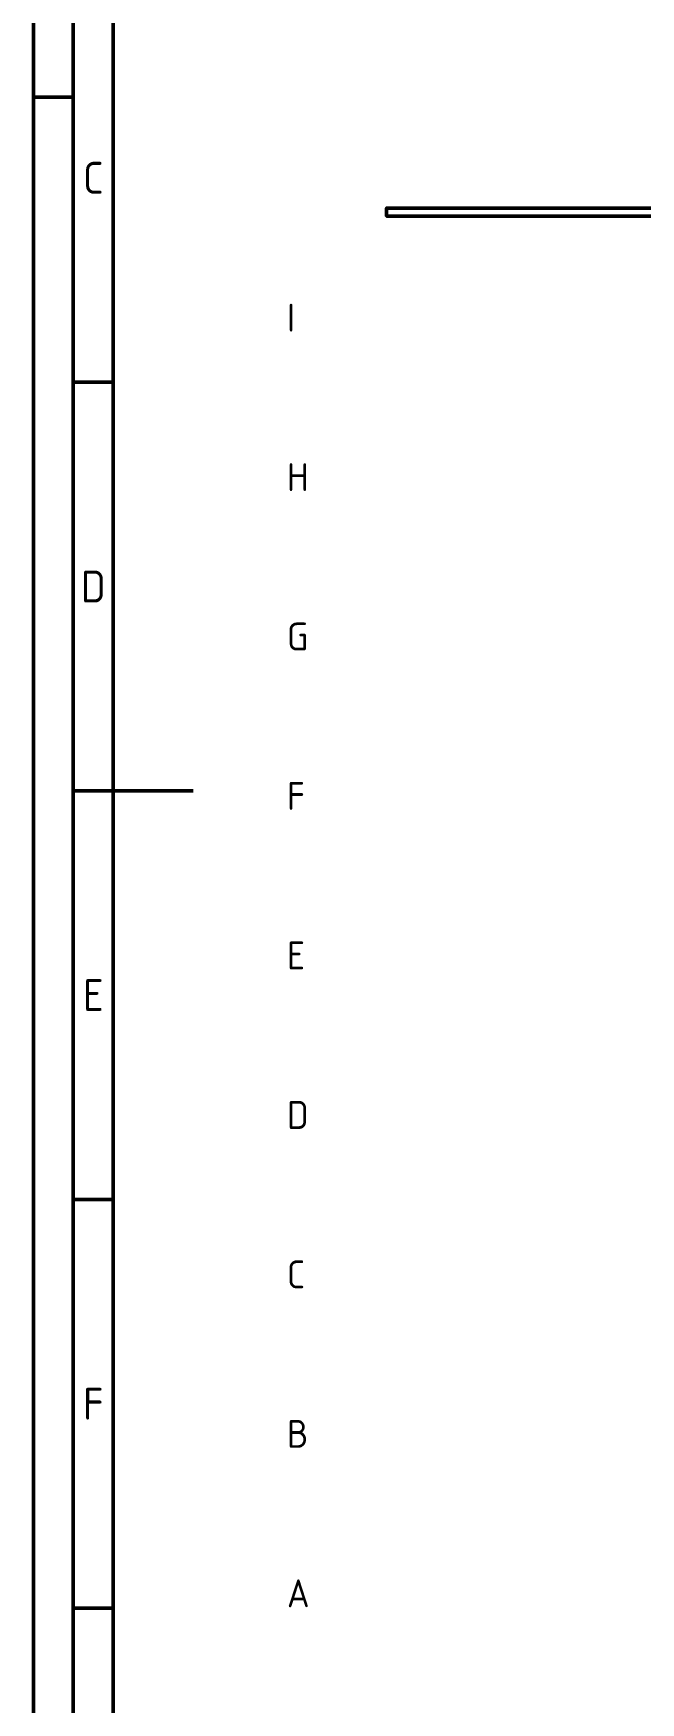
# Model space of a CAD drawing. Header units: millimetres. Extents: x 0 to 118800, y 79635 to 177025.
# Drawn here: x 0 to 15218, y 112152 to 154023 of the extents above; entities that cross this region are included whole.
import ezdxf
from ezdxf.enums import TextEntityAlignment as Align

# ---------------------------------------------------------------- set-up
doc = ezdxf.new("R2010")
doc.units = ezdxf.units.MM
doc.header["$LTSCALE"] = 200
doc.layers.add('AM_0', color=7, linetype='Continuous', lineweight=50)
doc.layers.add('AM_BOR', color=7, linetype='Continuous', lineweight=50)
doc.styles.add('ACDINTS', font='isocp.shx', dxfattribs={"height": 1})
doc.styles.get("Standard").update_dxf_attribs({"font": 'ISOCP.SHX'})

# ---------------------------------------------------------------- blocks, each defined once
blk = doc.blocks.new('DIN_A2')
blk.add_line((5, 5), (5, 415))
at = {"layer": 'AM_BOR', "color": 7, "lineweight": 50}
for p, q in [((0, 0), (0, 420)), ((10, 10), (10, 410)), ((0, 297), (5, 297)), ((10, 261.25), (5.02, 261.25)), ((5, 210), (20, 210)), ((10, 158.75), (5.02, 158.75)), ((10, 107.5), (5.02, 107.5))]:
    blk.add_line(p, q, dxfattribs=at)
at = {"layer": 'AM_BOR', "color": 7, "lineweight": 50, "style": 'ACDINTS'}
for s, p in [('C', (7.51, 286.88)), ('D', (7.51, 235.62)), ('E', (7.51, 184.38)), ('F', (7.51, 133.12))]:
    blk.add_text(s, height=4, dxfattribs=at).set_placement(p, align=Align.MIDDLE_CENTER)

msp = doc.modelspace()

# ---------------------------------------------------------------- linework, layer by layer
at = {"layer": 'AM_0'}
msp.add_lwpolyline([(16050, 149441), (8850, 149441), (8850, 149641), (16050, 149641)], dxfattribs=at)

# ---------------------------------------------------------------- block references
at = {"layer": 'AM_0', "xscale": 200, "yscale": 200, "zscale": 200}
msp.add_blockref('DIN_A2', (0, 93025), dxfattribs=at)

# ---------------------------------------------------------------- texts
at = {"layer": 'AM_0', "char_height": 700, "width": 6561.51, "attachment_point": 1}
for s, insert in [('I', (6356, 147244)), ('H', (6356, 143244)), ('G', (6356, 139244)), ('F', (6356, 135244)), ('E', (6356, 131244)), ('D', (6356, 127244)), ('C', (6356, 123244)), ('B', (6356, 119244)), ('A', (6356, 115244))]:
    msp.add_mtext(s, dxfattribs=dict(at, insert=insert))

doc.saveas('drawing.dxf')
